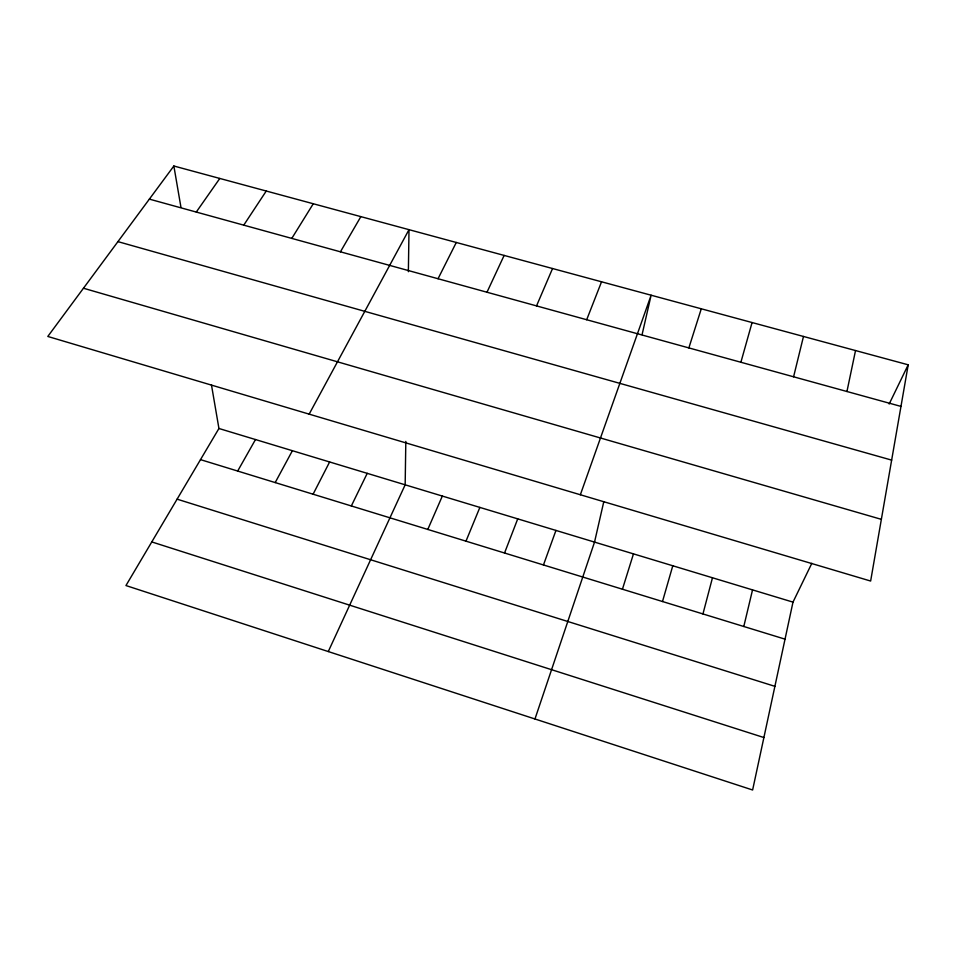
<?xml version="1.0" encoding="UTF-8"?>
<svg xmlns="http://www.w3.org/2000/svg" width="956" height="956" viewBox="0 0 956 956"><rect width="100%" height="100%" fill="white"/><g stroke="black" fill="none" stroke-linecap="round" stroke-linejoin="round"><path stroke-width="1.43" d="M405.822 441.409L405.165 484.812L328.278 651.55M408.367 271.707L409.001 229.667L309.158 414.139M908.2 364.81L870.641 581.045L47.8 336.452L173.861 166.009L908.2 364.81L889.164 404.03M846.944 391.506L855.524 350.553M811.835 563.311L792.99 602.125L752.623 789.991L125.953 585.55L218.936 428.491L211.455 384.874M603.774 501.745L594.536 542.088L534.966 718.984M642.073 334.66L651.12 295.213L580.352 494.754M743.792 626.491L752.539 589.888M793.588 376.795L803.482 336.464M702.947 613.955L712.471 577.771M740.888 362.264L752.073 322.542M662.496 601.527L672.785 565.761M622.44 589.219L633.47 553.871M688.858 347.912L701.286 308.8M543.462 564.972L555.95 530.425M504.541 553.01L517.734 518.857M586.685 319.734L601.539 281.793M465.978 541.168L479.864 507.409M536.531 305.896L552.544 268.528M427.786 529.445L442.341 496.056M486.986 292.237L504.135 255.419M351.33 505.963L367.224 473.34M438.039 278.734L456.287 242.466M313.09 494.216L329.629 461.963M275.197 482.577L292.393 450.706M237.674 471.045L255.491 439.545M340.432 251.81L360.854 216.63M291.795 238.403L313.269 203.748M243.756 225.15L266.258 191.021M196.279 212.053L219.796 178.449M149.375 199.123L900.97 406.408M117.935 241.629L891.649 460.111M83.471 288.234L881.36 519.347M218.936 428.491L792.99 602.125M200.497 459.633L785.031 639.158M177.099 499.163L774.898 686.336M151.777 541.921L763.892 737.542M173.861 166.009L180.947 207.249"/></g></svg>
